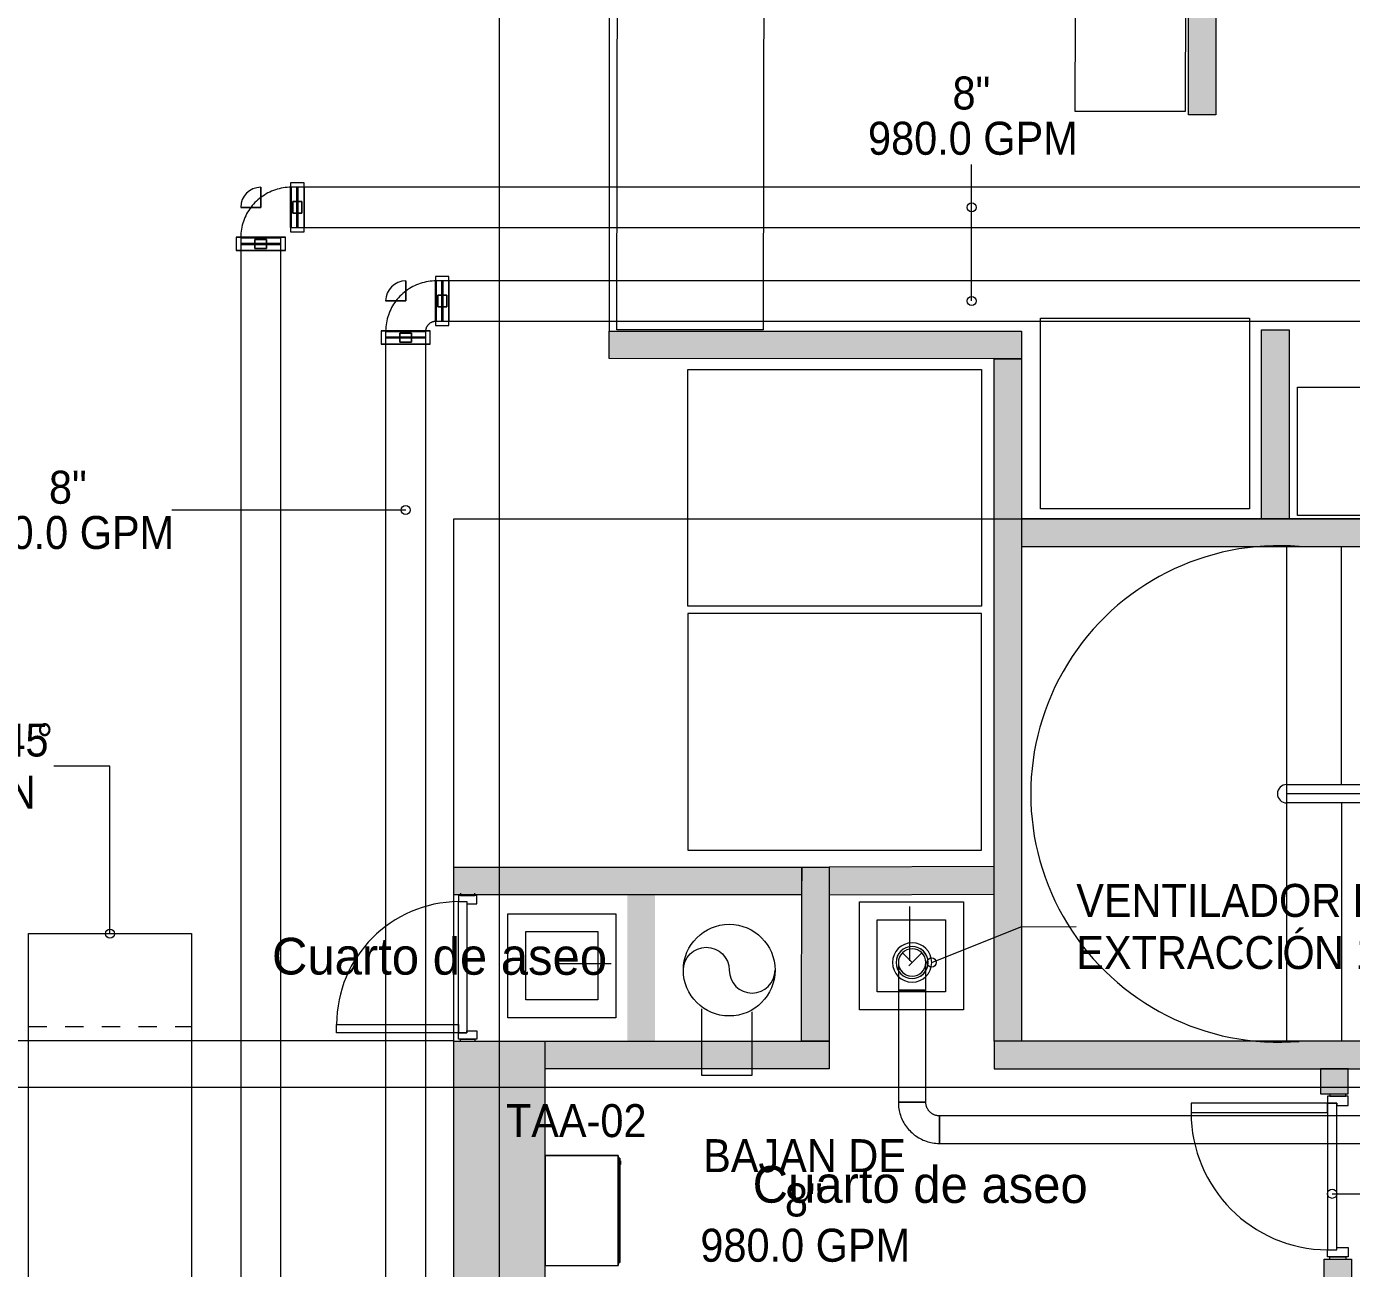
# Model space of a CAD drawing. Header units: metres. Extents: x 31.9 to 125.9, y -29 to 44.
# Drawn here: x 61.42 to 68.65, y -12.91 to -6.14 of the extents above; entities that cross this region are included whole.
import ezdxf

# ---------------------------------------------------------------- set-up
doc = ezdxf.new("R2010")
doc.units = ezdxf.units.M
doc.linetypes.add('Aligning Line 1_8_', pattern=[0.00635, 0.003175, -0.003175])
doc.linetypes.add('Hidden 1_5', pattern=[0.0022, 0.0015, -0.0007])
doc.layers.add('A-DETL', color=7, linetype='Continuous', lineweight=9, true_color=0x00a600)
for name, color, linetype, lineweight in [('ARQ', 8, 'Continuous', 0), ('G-ANNO-TEXT', 7, 'Continuous', 9), ('M-EQPM', 7, 'Continuous', 18), ('M-EQPM-IDEN', 7, 'Continuous', 9), ('M-HVAC-DUCT', 7, 'Continuous', 18), ('M-HVAC-DUCT-ANNO', 7, 'Hidden 1_5', 18), ('P-PIPE', 7, 'Continuous', 18), ('P-PIPE-IDEN', 7, 'Continuous', 9)]:
    doc.layers.add(name, color=color, linetype=linetype, lineweight=lineweight)
doc.styles.add('SansSerif', font='SANSS__.TTF', dxfattribs={"width": 0.9, "height": 0.18})

# ---------------------------------------------------------------- blocks, each defined once
blk = doc.blocks.new('Estructura cubierta')
at = {"layer": 'ARQ'}
h = blk.add_hatch(color=256, dxfattribs=at)
h.paths.add_polyline_path([(1971.2504, -5904.9241), (1971.2504, -5903.4241), (1970.7504, -5903.4241), (1970.7504, -5904.9241)])
h.paths.add_polyline_path([(1977.3528, -5903.4238), (1978.8528, -5903.4238), (1978.8528, -5903.9238), (1977.3528, -5903.9238)])
h.paths.add_polyline_path([(1962.7504, -5904.9241), (1962.7504, -5903.4241), (1962.2504, -5903.4241), (1962.2504, -5904.9241)])
h.paths.add_polyline_path([(1978.248, -5911.9488), (1978.248, -5909.5488), (1978.748, -5909.5488), (1978.748, -5911.9488)])
h.paths.add_polyline_path([(1970.7504, -5909.5488), (1970.7504, -5911.9488), (1971.2504, -5911.9488), (1971.2504, -5909.5488)])
h.paths.add_polyline_path([(1962.2504, -5909.5488), (1962.2504, -5911.9488), (1962.7504, -5911.9488), (1962.7504, -5909.5488)])
h.paths.add_polyline_path([(1978.748, -5859.124), (1978.248, -5859.124), (1978.248, -5857.624), (1978.748, -5857.624)])
h.paths.add_polyline_path([(1971.2504, -5859.124), (1970.7504, -5859.124), (1970.7504, -5857.624), (1971.2504, -5857.624)])
for p, q in [((1971.0004, -5855.3542), (1971.0004, -5914.9141)), ((1952.8705, -5903.6738), (1984.5332, -5903.6738))]:
    blk.add_line(p, q, dxfattribs=at)
blk.add_lwpolyline([(1971.2504, -5904.9241), (1971.2504, -5903.4241), (1970.7504, -5903.4241), (1970.7504, -5904.9241)], close=True, dxfattribs=at)
blk = doc.blocks.new('PISO 9')
at = {"layer": 'ARQ', "ltscale": 0.01}
h = blk.add_hatch(color=256, dxfattribs=at)
h.dxf.hatch_style = 1
h.paths.add_polyline_path([(347.2882, -2856.369), (347.1381, -2856.369), (347.1381, -2855.044), (347.2881, -2855.044)])
h.paths.add_polyline_path([(347.1381, -2855.3561), (347.1381, -2855.206), (346.5044, -2855.206), (346.5044, -2855.3561)])
h.paths.add_polyline_path([(345.0504, -2855.3564), (345.0504, -2855.2064), (345.7044, -2855.206), (345.7044, -2855.3561)])
h.paths.add_polyline_path([(343.6866, -2855.3561), (343.6866, -2855.2061), (344.2504, -2855.2058), (344.2504, -2855.3558)])
h.paths.add_polyline_path([(342.5366, -2856.3689), (342.3866, -2856.3689), (342.3866, -2855.3561), (342.5366, -2855.3561)])
h.paths.add_polyline_path([(342.3866, -2856.3689), (347.2882, -2856.369), (347.2882, -2856.519), (342.3866, -2856.5189)])
h.paths.add_polyline_path([(343.9898, -2856.3688), (343.8398, -2856.3688), (343.8397, -2855.356), (343.9897, -2855.356)])
h.paths.add_polyline_path([(345.639, -2856.3689), (345.4889, -2856.3689), (345.4889, -2855.3561), (345.6389, -2855.3561)])
h.paths.add_polyline_path([(347.2694, -2854.1416), (347.2694, -2854.0049), (347.1194, -2854.0049), (347.1194, -2854.1416)])
h.paths.add_polyline_path([(348.989, -2853.8549), (345.3375, -2853.855), (345.3375, -2854.005), (348.989, -2854.0049)])
h.paths.add_polyline_path([(345.3375, -2853.855), (345.3377, -2850.1312), (345.4877, -2850.1312), (345.4875, -2853.855)])
h.paths.add_polyline_path([(342.3887, -2852.9059), (344.4366, -2852.9059), (344.4366, -2853.0559), (343.4866, -2853.0559), (343.4866, -2853.8559), (343.3366, -2853.855), (343.3366, -2853.0559), (342.3887, -2853.0559)])
h.paths.add_polyline_path([(350.2092, -2851.0051), (345.4877, -2851.005), (345.4877, -2851.155), (350.2092, -2851.1551)])
h.paths.add_polyline_path([(346.7973, -2851.005), (346.7976, -2849.9739), (346.9477, -2849.9739), (346.9473, -2851.005)])
h.paths.add_polyline_path([(343.2361, -2850.131), (343.2361, -2849.981), (345.4878, -2849.9812), (345.4878, -2850.1312)])
h.paths.add_polyline_path([(350.0592, -2851.005), (350.0596, -2844.4808), (350.2096, -2844.4808), (350.2092, -2851.005)])
h.paths.add_polyline_path([(351.4126, -2851.0051), (353.9873, -2851.005), (353.9873, -2851.155), (351.4126, -2851.1551)])
h.paths.add_polyline_path([(351.4926, -2851.1551), (351.4927, -2853.9549), (351.6428, -2853.9549), (351.6426, -2851.1551)])
h.paths.add_polyline_path([(352.5451, -2853.8048), (353.5883, -2853.8048), (353.5883, -2853.9549), (352.5451, -2853.9549)])
h.paths.add_polyline_path([(351.6427, -2855.1139), (353.5883, -2855.1139), (353.5883, -2855.2639), (351.6427, -2855.264)])
h.paths.add_polyline_path([(351.4926, -2856.3623), (351.4929, -2855.1139), (351.643, -2855.1139), (351.6427, -2856.3623)])
h.paths.add_polyline_path([(353.5883, -2856.369), (353.5884, -2857.2647), (353.4383, -2857.2647), (353.4383, -2856.369)])
h.paths.add_polyline_path([(353.5883, -2856.369), (354.0353, -2856.369), (354.0353, -2856.519), (353.5883, -2856.519)])
h.paths.add_polyline_path([(354.1854, -2856.369), (354.1854, -2857.569), (354.0354, -2857.569), (354.0353, -2856.369)])
h.paths.add_polyline_path([(351.6428, -2857.2647), (354.0353, -2857.2647), (354.0353, -2857.4147), (351.6428, -2857.4147)])
h.paths.add_polyline_path([(351.4926, -2857.2647), (351.4929, -2858.461), (351.643, -2858.461), (351.6427, -2857.2647)])
h.paths.add_polyline_path([(351.0294, -2858.4611), (351.6427, -2858.461), (351.6427, -2858.6111), (351.0294, -2858.6112)])
h.paths.add_polyline_path([(349.8328, -2856.369), (349.8342, -2859.9806), (349.9843, -2859.9806), (349.9828, -2856.369)])
h.paths.add_polyline_path([(350.127, -2858.4611), (349.9837, -2858.4611), (349.9837, -2858.6112), (350.127, -2858.6112)])
h.paths.add_polyline_path([(352.2337, -2858.4611), (354.0353, -2858.461), (354.0353, -2858.6111), (352.2337, -2858.6112)])
h.paths.add_polyline_path([(353.6195, -2860.7769), (353.6195, -2862.2806), (353.4694, -2862.2806), (353.4694, -2860.7769)])
h.paths.add_polyline_path([(353.6195, -2860.7769), (354.0353, -2860.7769), (354.0353, -2860.9269), (353.6195, -2860.927)])
h.paths.add_polyline_path([(354.1854, -2860.7769), (354.1854, -2862.2806), (354.0354, -2862.2806), (354.0353, -2860.7769)])
h.paths.add_polyline_path([(350.3842, -2862.2806), (354.1854, -2862.2806), (354.1854, -2862.4306), (350.3842, -2862.4306)])
h.paths.add_polyline_path([(349.8843, -2862.4306), (349.8842, -2862.3806), (350.3842, -2862.3806), (350.3842, -2862.4306)])
h.paths.add_polyline_path([(349.8843, -2862.4306), (349.8342, -2862.4307), (349.8342, -2859.9806), (349.8843, -2859.9805)])
at = {"layer": 'ARQ', "ltscale": 0.3}
blk.add_hatch(color=256, dxfattribs=at).paths.add_polyline_path([(346.3981, -2848.7999), (346.3984, -2845.5192), (346.5484, -2845.5192), (346.5481, -2848.7999)])
at = {"layer": 'ARQ', "ltscale": 0.03}
h = blk.add_hatch(color=256, dxfattribs=at)
h.dxf.hatch_style = 1
h.paths.add_polyline_path([(345.3375, -2852.9021), (344.4376, -2852.9059), (344.4376, -2853.0559), (345.3375, -2853.0521)])
h.paths.add_polyline_path([(344.4376, -2852.9054), (344.4366, -2854.005), (342.8866, -2854.0049), (342.8866, -2853.8549), (344.2861, -2853.856), (344.2871, -2852.9064)])
at = {"layer": 'ARQ'}
for p, q in [((346.9339, -2851.1548), (346.9339, -2853.8546)), ((347.2339, -2852.4548), (347.2339, -2851.155)), ((346.9339, -2852.4548), (349.9339, -2852.4548)), ((349.9339, -2852.5048), (346.9339, -2852.5048)), ((349.9339, -2852.5548), (346.9339, -2852.5548)), ((347.2339, -2852.5548), (347.2339, -2853.8546)), ((344.8755, -2853.1203), (344.8755, -2853.4167)), ((343.247, -2853.433), (342.9505, -2853.433))]:
    blk.add_line(p, q, dxfattribs=at)
at = {"layer": 'ARQ', "ltscale": 0.1}
blk.add_lwpolyline([(342.3888, -2851.0049), (345.3874, -2851.005), (350.0592, -2851.005), (350.0596, -2844.4808), (345.3877, -2844.4806), (345.3874, -2835.1461), (345.3874, -2835.1461), (345.3874, -2823.9797), (330.7643, -2823.9797), (330.7643, -2849.791), (334.1366, -2849.791), (334.1366, -2853.8514), (342.3887, -2853.8514)], close=True, dxfattribs=at)
at = {"layer": 'ARQ', "ltscale": 0.3}
blk.add_lwpolyline([(343.2361, -2849.981), (345.4878, -2849.981), (345.4878, -2851.005), (346.7973, -2851.0054), (350.0592, -2851.0056), (350.0592, -2844.4808), (344.0861, -2844.4807), (344.0861, -2844.6284), (343.2361, -2844.6284), (343.2361, -2849.981)], dxfattribs=at)
at = {"layer": 'ARQ'}
for points in [[(344.0769, -2849.9736), (343.2778, -2849.9736), (343.287, -2844.6833), (344.086, -2844.6833)], [(346.3981, -2848.7999), (346.3984, -2845.5192), (346.5484, -2845.5192), (346.5481, -2848.7999)], [(346.3798, -2848.7834), (345.7808, -2848.7834), (345.79, -2845.5347), (346.389, -2845.5347)], [(345.5913, -2850.9505), (345.5913, -2849.9092), (346.7323, -2849.9092), (346.7323, -2850.9505)], [(343.2361, -2850.131), (343.2361, -2849.981), (345.4878, -2849.9812), (345.4878, -2850.1312)], [(346.7973, -2851.005), (346.7976, -2849.9739), (346.9477, -2849.9739), (346.9473, -2851.005)], [(345.3375, -2853.855), (345.3375, -2850.1312), (345.4878, -2850.1312), (345.4875, -2853.855)], [(345.2695, -2851.4814), (343.6669, -2851.4814), (343.6669, -2850.191), (345.2695, -2850.191)], [(346.9939, -2850.9869), (346.9939, -2850.2869), (350.0216, -2850.2869), (350.0216, -2850.9869)], [(350.2092, -2851.0051), (345.4877, -2851.005), (345.4877, -2851.155), (350.2092, -2851.1551)], [(345.2695, -2851.5219), (343.6669, -2851.5219), (343.6669, -2852.8123), (345.2695, -2852.8123)], [(342.3887, -2852.9059), (344.2876, -2852.9059), (344.2866, -2853.0559), (342.3887, -2853.0559)], [(344.4376, -2852.9059), (344.4366, -2853.855), (344.2866, -2853.855), (344.2876, -2852.9059)], [(345.3375, -2852.9021), (344.4366, -2852.9059), (344.4366, -2853.0559), (345.3375, -2853.0521)], [(342.4599, -2853.8096), (342.4146, -2853.8096), (342.4146, -2853.0932), (342.4599, -2853.0932)], [(345.1698, -2853.0947), (345.1698, -2853.6837), (344.6021, -2853.6837), (344.6021, -2853.0947)], [(343.2726, -2853.7272), (342.6835, -2853.7272), (342.6835, -2853.1596), (343.2726, -2853.1596)], [(343.175, -2853.6297), (342.781, -2853.6297), (342.781, -2853.2571), (343.175, -2853.2571)], [(345.0722, -2853.1922), (345.0722, -2853.5862), (344.6997, -2853.5862), (344.6997, -2853.1922)], [(342.4146, -2853.7643), (342.4146, -2853.8096), (341.749, -2853.8096), (341.749, -2853.7643)], [(342.8866, -2853.8549), (344.4366, -2853.855), (344.4366, -2854.005), (342.8866, -2854.0049)], [(348.989, -2853.8549), (345.3375, -2853.855), (345.3375, -2854.005), (348.989, -2854.0049)], [(347.2694, -2854.1416), (347.2694, -2854.0049), (347.1194, -2854.0049), (347.1194, -2854.1416)], [(347.1567, -2854.243), (347.1567, -2854.1923), (346.4126, -2854.1923), (346.4126, -2854.243)], [(347.2074, -2854.1923), (347.1567, -2854.1923), (347.1567, -2854.9933), (347.2074, -2854.9933)], [(347.2882, -2856.369), (347.1381, -2856.369), (347.1381, -2855.044), (347.2881, -2855.044)]]:
    blk.add_lwpolyline(points, close=True, dxfattribs=at)
for points in [[(342.4599, -2853.1046), (342.5152, -2853.1046), (342.5152, -2853.0592), (342.4146, -2853.0592), (342.4146, -2853.0932), (342.4599, -2853.0932), (342.4599, -2853.1046)], [(342.4259, -2853.0479), (342.4259, -2853.0592), (342.5038, -2853.0592), (342.5038, -2853.0479)], [(344.0162, -2853.694), (344.0162, -2854.041), (343.742, -2854.041), (343.742, -2853.6773)], [(342.4599, -2853.7983), (342.5152, -2853.7983), (342.5152, -2853.8436), (342.4146, -2853.8436), (342.4146, -2853.8096), (342.4599, -2853.8096), (342.4599, -2853.7983)], [(342.4259, -2853.855), (342.4259, -2853.8436), (342.5038, -2853.8436), (342.5038, -2853.855)], [(347.2074, -2854.205), (347.2692, -2854.205), (347.2692, -2854.1543), (347.1567, -2854.1543), (347.1567, -2854.1923), (347.2074, -2854.1923), (347.2074, -2854.205)], [(347.1694, -2854.1416), (347.1694, -2854.1543), (347.2565, -2854.1543), (347.2565, -2854.1416)], [(347.2074, -2854.9806), (347.2692, -2854.9806), (347.2692, -2855.0313), (347.1567, -2855.0313), (347.1567, -2854.9933), (347.2074, -2854.9933), (347.2074, -2854.9806)], [(347.1694, -2855.044), (347.1694, -2855.0313), (347.2565, -2855.0313), (347.2565, -2855.044)]]:
    blk.add_lwpolyline(points, dxfattribs=at)
at = {"layer": 'ARQ', "ltscale": 0.1}
blk.add_lwpolyline([(343.6418, -2853.4671, -1), (343.8918, -2853.4671, 1), (344.1418, -2853.4671)], format="xyb", dxfattribs=at)
blk.add_circle((343.8918, -2853.4671), 0.25, dxfattribs=at)
at = {"layer": 'ARQ'}
for centre, radius, start, end in [((346.8919, -2852.5059), 1.3544, 85.30866, 274.69131), ((346.9339, -2852.5048), 0.05, 90, 270), ((342.4206, -2853.7648), 0.6716, 90.51328, 179.956), ((347.1634, -2854.2424), 0.7509, 180.044, 269.48672)]:
    blk.add_arc(centre, radius, start, end, dxfattribs=at)
blk.add_blockref('Estructura cubierta', (-1628.3638, 3049.5683), dxfattribs=at)
for p in [(341.3963, -2853.4906), (344.0196, -2854.7356)]:
    blk.add_text('Cuarto de aseo', height=0.2, rotation=359.93314, dxfattribs=at).set_placement(p)
blk = doc.blocks.new('VENT_ EXT_ 100 CFM - HCM-150-1977703-NIVEL 09')
at = {"layer": 'M-EQPM', "color": 3, "true_color": 0x00ff00}
for radius, start, end in [(0.107, 0, 180), (0.087, 0, 180), (0.087, 0, 180), (0.087, 0, 180), (0.107, 180, 0), (0.087, 180, 0), (0.087, 180, 0), (0.087, 180, 0)]:
    blk.add_arc((66.2551, -11.2436), radius, start, end, dxfattribs=at)
blk = doc.blocks.new('M_Round Elbow - 1 D PVC-1977997-NIVEL 09')
at = {"layer": 'M-HVAC-DUCT', "color": 3, "true_color": 0x00ff00}
for p, q in [((66.1801, -11.3936), (66.2551, -11.3936)), ((66.1801, -11.3936), (66.2551, -11.3936)), ((66.2551, -11.3936), (66.3301, -11.3936)), ((66.2551, -11.3936), (66.3301, -11.3936))]:
    blk.add_line(p, q, dxfattribs=at)
at = {"layer": 'M-HVAC-DUCT', "color": 3, "true_color": 0x00ff00, "flags": 128}
for points in [[(66.1801, -11.2436), (66.1801, -11.2437), (66.1801, -11.2441), (66.1801, -11.2447), (66.1801, -11.2455), (66.1801, -11.2466), (66.1801, -11.2479), (66.1801, -11.2494), (66.1801, -11.2512), (66.1801, -11.2532), (66.1801, -11.2554), (66.1801, -11.2579), (66.1801, -11.2605), (66.1801, -11.2634), (66.1801, -11.2665), (66.1801, -11.2698), (66.1801, -11.2733), (66.1801, -11.277), (66.1801, -11.2808), (66.1801, -11.2849), (66.1801, -11.2891), (66.1801, -11.2935), (66.1801, -11.298), (66.1801, -11.3027), (66.1801, -11.3076), (66.1801, -11.3125), (66.1801, -11.3177), (66.1801, -11.3229), (66.1801, -11.3282), (66.1801, -11.3337), (66.1801, -11.3392), (66.1801, -11.3449), (66.1801, -11.3506), (66.1801, -11.3564), (66.1801, -11.3622), (66.1801, -11.3681), (66.1801, -11.374), (66.1801, -11.38), (66.1801, -11.386), (66.1801, -11.392), (66.1801, -11.3936)], [(66.3301, -11.3936), (66.3301, -11.3876), (66.3301, -11.3816), (66.3301, -11.3756), (66.3301, -11.3697), (66.3301, -11.3638), (66.3301, -11.3579), (66.3301, -11.3521), (66.3301, -11.3464), (66.3301, -11.3408), (66.3301, -11.3352), (66.3301, -11.3297), (66.3301, -11.3243), (66.3301, -11.3191), (66.3301, -11.3139), (66.3301, -11.3089), (66.3301, -11.304), (66.3301, -11.2993), (66.3301, -11.2947), (66.3301, -11.2903), (66.3301, -11.286), (66.3301, -11.2819), (66.3301, -11.278), (66.3301, -11.2743), (66.3301, -11.2707), (66.3301, -11.2674), (66.3301, -11.2642), (66.3301, -11.2613), (66.3301, -11.2586), (66.3301, -11.2561), (66.3301, -11.2538), (66.3301, -11.2517), (66.3301, -11.2499), (66.3301, -11.2483), (66.3301, -11.2469), (66.3301, -11.2458), (66.3301, -11.2449), (66.3301, -11.2442), (66.3301, -11.2438), (66.3301, -11.2436), (66.3301, -11.2436)]]:
    blk.add_lwpolyline(points, dxfattribs=at)
at = {"layer": 'M-HVAC-DUCT', "color": 3, "true_color": 0x00ff00}
for start, end in [(90, 180), (0, 90), (180, 270), (270, 0)]:
    blk.add_arc((66.2551, -11.2436), 0.075, start, end, dxfattribs=at)
blk = doc.blocks.new('M_Round Transition - Angle - 30 PVC-2038070-NIVEL 09')
at = {"layer": 'M-HVAC-DUCT', "color": 3, "true_color": 0x00ff00}
for radius, start, end in [(0.0876, 90, 270), (0.075, 90, 270), (0.0876, 270, 90), (0.075, 270, 90)]:
    blk.add_arc((66.2551, -11.2436), radius, start, end, dxfattribs=at)
blk = doc.blocks.new('TAA - Ayura Etapa 3 - TAA - Ayura Etapa 3-2429334-NIVEL 09')
at = {"layer": 'M-EQPM', "color": 1, "true_color": 0xff0000}
for p, q in [((-1, 0), (-1.6, 0)), ((-1.6, 0), (-1, 0)), ((-1.6, 0), (-1.6, -0.4)), ((-1.6, 0), (-1.6, -0.4)), ((-1, -0.4), (-1, 0)), ((-1, 0), (-1, -0.4)), ((-1, -0.4), (-1.6, -0.4)), ((-1.6, -0.4), (-1, -0.4)), ((-1.015, -0.4), (-1.5838, -0.4)), ((-1.5838, -0.4), (-1.015, -0.4)), ((-1.5838, -0.4), (-1.5838, -0.4079)), ((-1.5838, -0.4), (-1.5838, -0.4079)), ((-1.015, -0.4079), (-1.5838, -0.4079)), ((-1.5838, -0.4079), (-1.015, -0.4079)), ((-1.0416, -0.4079), (-1.0487, -0.4079)), ((-1.0487, -0.4079), (-1.0461, -0.4079)), ((-1.0487, -0.4079), (-1.0487, -0.4121)), ((-1.0461, -0.4121), (-1.0487, -0.4121)), ((-1.0487, -0.4121), (-1.0416, -0.4121)), ((-1.0461, -0.4079), (-1.0364, -0.4079)), ((-1.0461, -0.4079), (-1.0461, -0.4121)), ((-1.0364, -0.4121), (-1.0461, -0.4121)), ((-1.0319, -0.4079), (-1.0416, -0.4079)), ((-1.0416, -0.4079), (-1.0416, -0.4121)), ((-1.0416, -0.4121), (-1.0319, -0.4121)), ((-1.0364, -0.4079), (-1.0293, -0.4079)), ((-1.0364, -0.4079), (-1.0364, -0.4121)), ((-1.0293, -0.4121), (-1.0364, -0.4121)), ((-1.0293, -0.4079), (-1.0319, -0.4079)), ((-1.0319, -0.4079), (-1.0319, -0.4121)), ((-1.0319, -0.4121), (-1.0293, -0.4121)), ((-1.0293, -0.4121), (-1.0293, -0.4079)), ((-1.015, -0.4079), (-1.015, -0.4)), ((-1.015, -0.4), (-1.015, -0.4079))]:
    blk.add_line(p, q, dxfattribs=at)
blk = doc.blocks.new('Victaulic-IPS-Elbow No 10-13 - AC-2767066-NIVEL 09')
at = {"layer": 'P-PIPE', "color": 11, "lineweight": 9, "true_color": 0xff8080}
for p, q in [((62.7004, -7.014), (62.7004, -7.1236)), ((62.7004, -7.1236), (62.7004, -7.014)), ((62.7004, -7.1236), (62.7004, -7.014)), ((62.7004, -7.014), (62.7004, -7.1236)), ((62.7004, -7.1236), (62.5909, -7.1236)), ((62.5909, -7.1236), (62.7004, -7.1236)), ((62.5909, -7.1236), (62.7004, -7.1236)), ((62.7004, -7.1236), (62.5909, -7.1236))]:
    blk.add_line(p, q, dxfattribs=at)
at = {"layer": 'P-PIPE', "color": 11, "true_color": 0xff8080}
for p, q in [((62.8973, -7.014), (62.8666, -7.014)), ((62.8666, -7.014), (62.8667, -7.1236)), ((62.8666, -7.014), (62.8667, -7.1236)), ((62.8667, -7.1236), (62.8666, -7.014)), ((62.8667, -7.1236), (62.8666, -7.014)), ((62.8973, -7.1236), (62.8973, -7.014)), ((62.8973, -7.1236), (62.8973, -7.014)), ((62.8667, -7.1236), (62.8667, -7.2331)), ((62.8667, -7.1236), (62.8667, -7.2331)), ((62.8667, -7.2331), (62.8667, -7.1236)), ((62.8667, -7.2331), (62.8667, -7.1236)), ((62.8973, -7.2331), (62.8973, -7.1236)), ((62.8973, -7.2331), (62.8973, -7.1236)), ((62.5909, -7.2898), (62.5909, -7.3204)), ((62.8099, -7.3204), (62.8099, -7.2898)), ((62.8667, -7.2331), (62.8973, -7.2331))]:
    blk.add_line(p, q, dxfattribs=at)
at = {"layer": 'P-PIPE', "color": 11, "true_color": 0xff8080, "flags": 128}
blk.add_lwpolyline([(62.8666, -7.014), (62.8556, -7.0142), (62.8446, -7.0149), (62.8336, -7.016), (62.8227, -7.0175), (62.8119, -7.0195), (62.8011, -7.0219), (62.7904, -7.0248), (62.7799, -7.028), (62.7695, -7.0317), (62.7593, -7.0358), (62.7492, -7.0403), (62.7393, -7.0452), (62.7296, -7.0505), (62.7202, -7.0562), (62.7109, -7.0622), (62.702, -7.0686), (62.6932, -7.0754), (62.6848, -7.0825), (62.6767, -7.0899), (62.6688, -7.0977), (62.6613, -7.1057), (62.6541, -7.1141), (62.6472, -7.1227), (62.6407, -7.1316), (62.6346, -7.1408), (62.6288, -7.1502), (62.6234, -7.1598), (62.6184, -7.1697), (62.6138, -7.1797), (62.6096, -7.1899), (62.6058, -7.2002), (62.6024, -7.2107), (62.5995, -7.2214), (62.597, -7.2321), (62.5949, -7.2429), (62.5932, -7.2538), (62.592, -7.2648), (62.5912, -7.2758), (62.5909, -7.2868), (62.5909, -7.2898)], dxfattribs=at)
at = {"layer": 'P-PIPE', "color": 11, "lineweight": 9, "true_color": 0xff8080}
blk.add_arc((62.7004, -7.1236), 0.1095, 90.00131, 180, dxfattribs=at)
blk.add_arc((62.7004, -7.1236), 0.1095, 90.00131, 180, dxfattribs=at)
blk.add_arc((62.7004, -7.1236), 0.1095, 90.00131, 180, dxfattribs=at)
blk.add_arc((62.7004, -7.1236), 0.1095, 90.00131, 180, dxfattribs=at)
at = {"layer": 'P-PIPE', "color": 11, "true_color": 0xff8080}
for centre, major_axis, start_param, end_param in [((62.7004, -7.2898), (-0.1095, 0), 0, 1.570796), ((62.7004, -7.2898), (-0.1095, 0), 4.712389, 6.283185), ((62.7004, -7.2898), (0.1095, 0), 1.570796, 3.141593), ((62.7004, -7.2898), (0.1095, 0), 3.141593, 4.712389), ((62.7004, -7.2898), (-0.1095, 0), 3.141593, 4.712389), ((62.7004, -7.2898), (-0.1095, 0), 1.570796, 3.141593), ((62.7004, -7.2898), (0.1095, 0), 4.712389, 6.283185), ((62.7004, -7.2898), (0.1095, 0), 0, 1.570796), ((62.7004, -7.3204), (-0.1095, 0), 4.712389, 6.283185), ((62.7004, -7.3204), (-0.1095, 0), 0, 1.570796), ((62.7004, -7.3204), (-0.1095, 0), 1.570796, 3.141593), ((62.7004, -7.3204), (-0.1095, 0), 3.141593, 4.712389)]:
    blk.add_ellipse(centre, major_axis=major_axis, ratio=0.000005, start_param=start_param, end_param=end_param, dxfattribs=at)
blk = doc.blocks.new('Victaulic-IPS-Rigid Coupling Style 07-W07-107 - Standard-V123-NIVEL 09')
at = {"layer": 'P-PIPE', "color": 11, "true_color": 0xff8080}
for p, q in [((62.5663, -7.2864), (62.5663, -7.3595)), ((62.5909, -7.2864), (62.5909, -7.3595)), ((62.7322, -7.2986), (62.6687, -7.2986)), ((62.6687, -7.2986), (62.6687, -7.3473)), ((62.6687, -7.3473), (62.6687, -7.2986)), ((62.6687, -7.2986), (62.6687, -7.3473)), ((62.6687, -7.2986), (62.6687, -7.3473)), ((62.7322, -7.3473), (62.7322, -7.2986)), ((62.7322, -7.3473), (62.7322, -7.2986)), ((62.7322, -7.3473), (62.7322, -7.2986)), ((62.7322, -7.2986), (62.7322, -7.3473)), ((62.8099, -7.3595), (62.8099, -7.2864)), ((62.8345, -7.3595), (62.8345, -7.2864)), ((62.6687, -7.3473), (62.7322, -7.3473))]:
    blk.add_line(p, q, dxfattribs=at)
for centre, major_axis, start_param, end_param in [((62.7004, -7.2864), (0.1341, 0), 0, 3.141533), ((62.7004, -7.2864), (0.1341, 0), 3.141593, 6.283125), ((62.7004, -7.2864), (0.1095, 0), 0, 3.141533), ((62.7004, -7.2864), (0.1095, 0), 3.141593, 6.283125), ((62.7004, -7.2986), (0.1341, 0), 4.473377, 4.951401), ((62.7004, -7.2986), (0.1341, 0), 1.331785, 1.809808), ((62.7004, -7.3595), (0.1341, 0), 3.141593, 6.283125), ((62.7004, -7.3595), (0.1341, 0), 0, 3.141533), ((62.7004, -7.3595), (0.1095, 0), 0, 3.141533), ((62.7004, -7.3595), (0.1095, 0), 3.141593, 6.283125), ((62.7004, -7.3473), (0.1341, 0), 1.331785, 1.809808), ((62.7004, -7.3473), (-0.1341, 0), 1.331785, 1.809808)]:
    blk.add_ellipse(centre, major_axis=major_axis, ratio=0.000005, start_param=start_param, end_param=end_param, dxfattribs=at)
blk = doc.blocks.new('Victaulic-IPS-Rigid Coupling Style 07-W07-107 - Standard-V124-NIVEL 09')
at = {"layer": 'P-PIPE', "color": 11, "true_color": 0xff8080}
for p, q in [((62.9364, -6.9894), (62.8632, -6.9895)), ((62.8632, -6.9895), (62.8632, -7.2577)), ((62.8632, -6.9895), (62.8632, -7.2577)), ((62.9364, -7.014), (62.8632, -7.014)), ((62.8632, -7.2331), (62.8632, -7.014)), ((62.8632, -7.2331), (62.8632, -7.014)), ((62.9364, -7.2577), (62.9364, -6.9894)), ((62.9364, -7.2577), (62.9364, -6.9894)), ((62.9364, -7.014), (62.9364, -7.2331)), ((62.9364, -7.014), (62.9364, -7.2331)), ((62.8754, -7.0918), (62.8754, -7.1553)), ((62.9242, -7.0918), (62.8754, -7.0918)), ((62.8754, -7.0918), (62.9242, -7.0918)), ((62.8754, -7.1553), (62.8754, -7.0918)), ((62.8754, -7.1553), (62.8754, -7.0918)), ((62.9242, -7.1553), (62.8754, -7.1553)), ((62.8754, -7.1553), (62.9242, -7.1553)), ((62.9242, -7.1553), (62.9242, -7.0918)), ((62.9242, -7.0918), (62.9242, -7.1553)), ((62.9242, -7.0918), (62.9242, -7.1553)), ((62.8632, -7.2331), (62.9364, -7.2331)), ((62.8632, -7.2577), (62.9364, -7.2577))]:
    blk.add_line(p, q, dxfattribs=at)
for centre, start_param, end_param in [((62.8998, -7.0918), 0, 3.141593), ((62.8998, -7.0918), 3.141593, 6.283186), ((62.8998, -7.1553), 3.141593, 6.283185), ((62.8998, -7.1553), 0, 3.141593)]:
    blk.add_ellipse(centre, major_axis=(0.0244, 0), ratio=0.000005, start_param=start_param, end_param=end_param, dxfattribs=at)
blk = doc.blocks.new('Victaulic-IPS-Elbow No 10-13 - AC-V125-NIVEL 09')
at = {"layer": 'P-PIPE', "color": 1, "lineweight": 9, "true_color": 0xff0000}
for p, q in [((63.4915, -7.5249), (63.4915, -7.6344)), ((63.4915, -7.6344), (63.4915, -7.5249)), ((63.4915, -7.6344), (63.4915, -7.5249)), ((63.4915, -7.5249), (63.4915, -7.6344)), ((63.4915, -7.6344), (63.382, -7.6344)), ((63.382, -7.6344), (63.4915, -7.6344)), ((63.382, -7.6344), (63.4915, -7.6344)), ((63.4915, -7.6344), (63.382, -7.6344))]:
    blk.add_line(p, q, dxfattribs=at)
at = {"layer": 'P-PIPE', "color": 1, "true_color": 0xff0000}
for p, q in [((63.6884, -7.5249), (63.6578, -7.5249)), ((63.6578, -7.5249), (63.6578, -7.6344)), ((63.6578, -7.5249), (63.6578, -7.6344)), ((63.6578, -7.6344), (63.6578, -7.5249)), ((63.6578, -7.6344), (63.6578, -7.5249)), ((63.6884, -7.6344), (63.6884, -7.5249)), ((63.6884, -7.6344), (63.6884, -7.5249)), ((63.6578, -7.6344), (63.6578, -7.7439)), ((63.6578, -7.6344), (63.6578, -7.7439)), ((63.6578, -7.7439), (63.6578, -7.6344)), ((63.6578, -7.7439), (63.6578, -7.6344)), ((63.6884, -7.7439), (63.6884, -7.6344)), ((63.6884, -7.7439), (63.6884, -7.6344)), ((63.382, -7.7974), (63.382, -7.8006)), ((63.382, -7.8006), (63.382, -7.8313)), ((63.6011, -7.8006), (63.6011, -7.8)), ((63.6011, -7.8313), (63.6011, -7.8006)), ((63.6578, -7.7439), (63.6884, -7.7439))]:
    blk.add_line(p, q, dxfattribs=at)
at = {"layer": 'P-PIPE', "color": 1, "true_color": 0xff0000, "flags": 128}
for points in [[(63.6578, -7.5249), (63.6467, -7.5251), (63.6357, -7.5257), (63.6248, -7.5268), (63.6138, -7.5284), (63.603, -7.5304), (63.5922, -7.5328), (63.5816, -7.5356), (63.571, -7.5389), (63.5606, -7.5425), (63.5504, -7.5466), (63.5403, -7.5511), (63.5304, -7.556), (63.5207, -7.5613), (63.5113, -7.567), (63.5021, -7.573), (63.4931, -7.5794), (63.4844, -7.5862), (63.4759, -7.5933), (63.4678, -7.6007), (63.4599, -7.6085), (63.4524, -7.6166), (63.4452, -7.6249), (63.4384, -7.6336), (63.4319, -7.6425), (63.4257, -7.6516), (63.4199, -7.661), (63.4145, -7.6707), (63.4095, -7.6805), (63.4049, -7.6905), (63.4007, -7.7007), (63.3969, -7.7111), (63.3936, -7.7216), (63.3906, -7.7322), (63.3881, -7.7429), (63.386, -7.7538), (63.3843, -7.7647), (63.3831, -7.7756), (63.3823, -7.7866), (63.382, -7.7974)], [(63.6011, -7.8), (63.6011, -7.7977), (63.6013, -7.7954), (63.6016, -7.7932), (63.6019, -7.7909), (63.6023, -7.7887), (63.6029, -7.7865), (63.6035, -7.7843), (63.6042, -7.7822), (63.6049, -7.78), (63.6058, -7.7779), (63.6068, -7.7759), (63.6078, -7.7739), (63.6089, -7.7719), (63.6101, -7.77), (63.6114, -7.7681), (63.6127, -7.7662), (63.6141, -7.7645), (63.6156, -7.7627), (63.6171, -7.7611), (63.6188, -7.7595), (63.6204, -7.758), (63.6222, -7.7565), (63.624, -7.7551), (63.6258, -7.7538), (63.6277, -7.7526), (63.6297, -7.7514), (63.6316, -7.7503), (63.6337, -7.7493), (63.6357, -7.7484), (63.6379, -7.7476), (63.64, -7.7468), (63.6422, -7.7461), (63.6444, -7.7455), (63.6466, -7.7451), (63.6488, -7.7447), (63.651, -7.7443), (63.6533, -7.7441), (63.6556, -7.744), (63.6578, -7.7439)]]:
    blk.add_lwpolyline(points, dxfattribs=at)
at = {"layer": 'P-PIPE', "color": 1, "lineweight": 9, "true_color": 0xff0000}
blk.add_arc((63.4915, -7.6344), 0.1095, 90, 180, dxfattribs=at)
blk.add_arc((63.4915, -7.6344), 0.1095, 90, 180, dxfattribs=at)
blk.add_arc((63.4915, -7.6344), 0.1095, 90, 180, dxfattribs=at)
blk.add_arc((63.4915, -7.6344), 0.1095, 90, 180, dxfattribs=at)
at = {"layer": 'P-PIPE', "color": 1, "true_color": 0xff0000}
for centre, start_param, end_param in [((63.4915, -7.8006), 3.141593, 4.712389), ((63.4915, -7.8006), 1.570796, 3.141593), ((63.4915, -7.8006), 1.570796, 3.141593), ((63.4915, -7.8006), 3.141593, 4.712389), ((63.4915, -7.8006), 0, 1.570796), ((63.4915, -7.8006), 4.712389, 6.283185), ((63.4915, -7.8006), 4.712389, 6.283186), ((63.4915, -7.8006), 0, 1.570796), ((63.4915, -7.8313), 1.570796, 3.141593), ((63.4915, -7.8313), 3.141593, 4.712389), ((63.4915, -7.8313), 4.712389, 6.283185), ((63.4915, -7.8313), 0, 1.570796)]:
    blk.add_ellipse(centre, major_axis=(0.1095, 0), ratio=0.000005, start_param=start_param, end_param=end_param, dxfattribs=at)
blk = doc.blocks.new('Victaulic-IPS-Rigid Coupling Style 07-W07-107 - Standard-V126-NIVEL 09')
at = {"layer": 'P-PIPE', "color": 1, "true_color": 0xff0000}
for p, q in [((63.3574, -7.7972), (63.3574, -7.8704)), ((63.382, -7.7972), (63.382, -7.8704)), ((63.5233, -7.8094), (63.4598, -7.8094)), ((63.4598, -7.8094), (63.4598, -7.8582)), ((63.4598, -7.8582), (63.4598, -7.8094)), ((63.4598, -7.8094), (63.4598, -7.8582)), ((63.4598, -7.8094), (63.4598, -7.8582)), ((63.5233, -7.8582), (63.5233, -7.8094)), ((63.5233, -7.8582), (63.5233, -7.8094)), ((63.5233, -7.8582), (63.5233, -7.8094)), ((63.5233, -7.8094), (63.5233, -7.8582)), ((63.6011, -7.8704), (63.6011, -7.7972)), ((63.6256, -7.8704), (63.6256, -7.7972)), ((63.4598, -7.8582), (63.5233, -7.8582))]:
    blk.add_line(p, q, dxfattribs=at)
for centre, major_axis, start_param, end_param in [((63.4915, -7.7972), (0.1341, 0), 0.000005, 3.141593), ((63.4915, -7.7972), (0.1341, 0), 3.141597, 6.283185), ((63.4915, -7.7972), (-0.1095, 0), 3.141597, 6.283185), ((63.4915, -7.7972), (0.1095, 0), 3.141597, 6.283185), ((63.4915, -7.8094), (0.1341, 0), 4.473377, 4.951401), ((63.4915, -7.8094), (-0.1341, 0), 4.473377, 4.951401), ((63.4915, -7.8704), (0.1341, 0), 3.141597, 6.283185), ((63.4915, -7.8704), (0.1341, 0), 0.000005, 3.141593), ((63.4915, -7.8704), (0.1095, 0), 0.000005, 3.141593), ((63.4915, -7.8704), (-0.1095, 0), 0.000005, 3.141593), ((63.4915, -7.8582), (0.1341, 0), 1.331785, 1.809808), ((63.4915, -7.8582), (0.1341, 0), 4.473377, 4.951401)]:
    blk.add_ellipse(centre, major_axis=major_axis, ratio=0.000005, start_param=start_param, end_param=end_param, dxfattribs=at)
blk = doc.blocks.new('Victaulic-IPS-Rigid Coupling Style 07-W07-107 - Standard-V127-NIVEL 09')
at = {"layer": 'P-PIPE', "color": 1, "true_color": 0xff0000}
for p, q in [((63.7275, -7.5003), (63.6543, -7.5003)), ((63.6543, -7.5003), (63.6543, -7.7685)), ((63.6543, -7.5003), (63.6543, -7.7685)), ((63.7275, -7.7685), (63.7275, -7.5003)), ((63.7275, -7.7685), (63.7275, -7.5003)), ((63.7275, -7.5249), (63.6543, -7.5249)), ((63.6543, -7.7439), (63.6543, -7.5249)), ((63.6543, -7.7439), (63.6543, -7.5249)), ((63.7275, -7.5249), (63.7275, -7.7439)), ((63.7275, -7.5249), (63.7275, -7.7439)), ((63.6665, -7.6027), (63.6665, -7.6662)), ((63.7153, -7.6027), (63.6665, -7.6027)), ((63.6665, -7.6027), (63.7153, -7.6027)), ((63.6665, -7.6662), (63.6665, -7.6027)), ((63.6665, -7.6662), (63.6665, -7.6027)), ((63.7153, -7.6662), (63.7153, -7.6027)), ((63.7153, -7.6027), (63.7153, -7.6662)), ((63.7153, -7.6027), (63.7153, -7.6662)), ((63.7153, -7.6662), (63.6665, -7.6662)), ((63.6665, -7.6662), (63.7153, -7.6662)), ((63.6543, -7.7439), (63.7275, -7.7439)), ((63.6543, -7.7685), (63.7275, -7.7685))]:
    blk.add_line(p, q, dxfattribs=at)
for centre, start_param, end_param in [((63.6909, -7.6027), 0, 3.141593), ((63.6909, -7.6027), 3.141593, 6.283185), ((63.6909, -7.6662), 3.141593, 6.283185), ((63.6909, -7.6662), 0, 3.141593)]:
    blk.add_ellipse(centre, major_axis=(0.0244, 0), ratio=0.000005, start_param=start_param, end_param=end_param, dxfattribs=at)
blk = doc.blocks.new('M_Round Elbow - 1 D PVC-V165-NIVEL 09')
at = {"layer": 'M-HVAC-DUCT', "color": 3, "true_color": 0x00ff00}
for p, q in [((0, 0.15), (-0.075, 0.15)), ((0, 0.15), (-0.075, 0.15)), ((0.075, 0.15), (0, 0.15)), ((0.075, 0.15), (0, 0.15)), ((-0.15, 0.075), (-0.15, 0)), ((-0.15, 0.075), (-0.15, 0)), ((-0.15, 0), (-0.15, -0.075)), ((-0.15, 0), (-0.15, -0.075))]:
    blk.add_line(p, q, dxfattribs=at)
at = {"layer": 'M-HVAC-DUCT', "color": 3, "true_color": 0x00ff00, "flags": 128}
for points in [[(-0.075, 0.15), (-0.0751, 0.147), (-0.0752, 0.144), (-0.0755, 0.141), (-0.076, 0.1381), (-0.0765, 0.1351), (-0.0771, 0.1322), (-0.0779, 0.1293), (-0.0788, 0.1264), (-0.0798, 0.1236), (-0.0809, 0.1208), (-0.0821, 0.1181), (-0.0835, 0.1154), (-0.0849, 0.1127), (-0.0865, 0.1102), (-0.0881, 0.1077), (-0.0898, 0.1052), (-0.0917, 0.1028), (-0.0936, 0.1005), (-0.0956, 0.0983), (-0.0977, 0.0962), (-0.0999, 0.0942), (-0.1022, 0.0922), (-0.1046, 0.0903), (-0.107, 0.0886), (-0.1095, 0.0869), (-0.112, 0.0853), (-0.1147, 0.0839), (-0.1173, 0.0825), (-0.12, 0.0812), (-0.1228, 0.0801), (-0.1256, 0.0791), (-0.1285, 0.0781), (-0.1314, 0.0773), (-0.1343, 0.0767), (-0.1373, 0.0761), (-0.1402, 0.0756), (-0.1432, 0.0753), (-0.1462, 0.0751), (-0.1492, 0.075), (-0.15, 0.075)], [(-0.15, -0.075), (-0.141, -0.0748), (-0.132, -0.0743), (-0.1231, -0.0734), (-0.1142, -0.0721), (-0.1053, -0.0705), (-0.0965, -0.0686), (-0.0878, -0.0662), (-0.0792, -0.0636), (-0.0707, -0.0606), (-0.0624, -0.0572), (-0.0542, -0.0536), (-0.0461, -0.0496), (-0.0382, -0.0453), (-0.0305, -0.0406), (-0.023, -0.0357), (-0.0156, -0.0305), (-0.0085, -0.025), (-0.0016, -0.0192), (0.005, -0.0131), (0.0114, -0.0068), (0.0175, -0.0002), (0.0234, 0.0066), (0.029, 0.0137), (0.0343, 0.021), (0.0393, 0.0284), (0.044, 0.0361), (0.0484, 0.044), (0.0525, 0.052), (0.0563, 0.0601), (0.0597, 0.0685), (0.0628, 0.0769), (0.0656, 0.0855), (0.068, 0.0942), (0.07, 0.1029), (0.0717, 0.1118), (0.0731, 0.1207), (0.0741, 0.1296), (0.0747, 0.1386), (0.075, 0.1476), (0.075, 0.15)]]:
    blk.add_lwpolyline(points, dxfattribs=at)

msp = doc.modelspace()

# ---------------------------------------------------------------- linework, layer by layer
at = {"layer": 'A-DETL', "color": 4, "linetype": 'Aligning Line 1_8_', "true_color": 0x00ffff}
msp.add_line((61.433, -11.5933), (62.322, -11.5933), dxfattribs=at)
at = {"layer": 'G-ANNO-TEXT'}
for p, q in [((61.8772, -10.1726), (61.5714, -10.1726)), ((61.8772, -11.0864), (61.8772, -10.1726)), ((68.5476, -12.5052), (69.1691, -12.5052))]:
    msp.add_line(p, q, dxfattribs=at)
for centre in [(61.8772, -11.0864), (68.5476, -12.5052)]:
    msp.add_circle(centre, 0.025, dxfattribs=at)
at = {"layer": 'M-EQPM-IDEN'}
for p, q in [((66.3621, -11.2436), (66.8483, -11.0483)), ((66.8483, -11.0483), (67.1512, -11.0478))]:
    msp.add_line(p, q, dxfattribs=at)
msp.add_circle((66.3621, -11.2436), 0.025, dxfattribs=at)
at = {"layer": 'M-HVAC-DUCT', "color": 4, "true_color": 0x00ffff}
for p, q in [((61.433, -11.0853), (62.322, -11.0853)), ((61.433, -15.3463), (61.433, -11.0853)), ((62.322, -11.0853), (62.322, -15.3463))]:
    msp.add_line(p, q, dxfattribs=at)
at = {"layer": 'M-HVAC-DUCT', "color": 3, "true_color": 0x00ff00}
for p, q in [((66.1801, -11.3936), (66.1801, -12.0056)), ((66.3301, -11.3936), (66.1801, -11.3936)), ((66.3301, -12.0056), (66.3301, -11.3936)), ((66.1801, -12.0056), (66.3301, -12.0056)), ((73.2679, -12.0806), (66.4051, -12.0806)), ((66.4051, -12.0806), (66.4051, -12.2306)), ((66.4051, -12.2306), (73.2679, -12.2306))]:
    msp.add_line(p, q, dxfattribs=at)
at = {"layer": 'M-HVAC-DUCT-ANNO', "color": 3, "true_color": 0x00ff00}
for p, q in [((66.3081, -11.1906), (66.2021, -11.2966)), ((66.2551, -11.2436), (66.2021, -11.1906))]:
    msp.add_line(p, q, dxfattribs=at)
for start, end in [(0, 180), (180, 0)]:
    msp.add_arc((66.2551, -11.2436), 0.075, start, end, dxfattribs=at)
at = {"layer": 'P-PIPE', "color": 11, "true_color": 0xff8080}
for p, q in [((71.6096, -7.0138), (62.9023, -7.014)), ((62.9023, -7.014), (62.9023, -7.2331)), ((62.9023, -7.2331), (71.6096, -7.2329)), ((62.5909, -7.3255), (62.5909, -14.8817)), ((62.8099, -14.8817), (62.8099, -7.3255))]:
    msp.add_line(p, q, dxfattribs=at)
at = {"layer": 'P-PIPE', "color": 1, "true_color": 0xff0000}
for p, q in [((72.3175, -7.5249), (63.6935, -7.5249)), ((63.6935, -7.5249), (63.6935, -7.7439)), ((63.6935, -7.7439), (72.3175, -7.7439)), ((63.382, -7.8363), (63.382, -14.5617)), ((63.6011, -14.5617), (63.6011, -7.8363))]:
    msp.add_line(p, q, dxfattribs=at)
at = {"layer": 'P-PIPE', "color": 11, "true_color": 0xff8080}
for start_param, end_param in [(1.570796, 3.141593), (3.141593, 4.712389), (0, 1.570796), (4.712389, 6.283185)]:
    msp.add_ellipse((62.7004, -7.3255), major_axis=(0.1095, 0), ratio=0.000005, start_param=start_param, end_param=end_param, dxfattribs=at)
at = {"layer": 'P-PIPE', "color": 1, "true_color": 0xff0000}
for start_param, end_param in [(1.570796, 3.141593), (3.141593, 4.712389), (0, 1.570796), (4.712389, 6.283185)]:
    msp.add_ellipse((63.4915, -7.8363), major_axis=(0.1095, 0), ratio=0.000005, start_param=start_param, end_param=end_param, dxfattribs=at)
at = {"layer": 'P-PIPE-IDEN'}
for p, q in [((66.5802, -7.6344), (66.5802, -6.8901)), ((66.5802, -7.1235), (66.5802, -6.8901)), ((63.4915, -8.775), (62.2144, -8.775))]:
    msp.add_line(p, q, dxfattribs=at)
for centre in [(66.5802, -7.1235), (66.5802, -7.6344), (63.4915, -8.775)]:
    msp.add_circle(centre, 0.025, dxfattribs=at)

# ---------------------------------------------------------------- block references
at = {"layer": 'ARQ', "linetype": 'Continuous'}
msp.add_blockref('PISO 9', (-278.6348, 2842.1819), dxfattribs=at)
at = {"layer": 'M-EQPM', "color": 3, "true_color": 0x00ff00}
msp.add_blockref('VENT_ EXT_ 100 CFM - HCM-150-1977703-NIVEL 09', (0, 0), dxfattribs=at)
at = {"layer": 'M-EQPM', "color": 1, "true_color": 0xff0000, "rotation": 90.0000000000001}
msp.add_blockref('TAA - Ayura Etapa 3 - TAA - Ayura Etapa 3-2429334-NIVEL 09', (64.2517, -11.2962), dxfattribs=at)
at = {"layer": 'M-HVAC-DUCT', "color": 3, "true_color": 0x00ff00}
for name in ['M_Round Transition - Angle - 30 PVC-2038070-NIVEL 09', 'M_Round Elbow - 1 D PVC-1977997-NIVEL 09']:
    msp.add_blockref(name, (0, 0), dxfattribs=at)
at = {"layer": 'M-HVAC-DUCT', "color": 3, "true_color": 0x00ff00, "rotation": 270}
msp.add_blockref('M_Round Elbow - 1 D PVC-V165-NIVEL 09', (66.2551, -12.1556), dxfattribs=at)
at = {"layer": 'P-PIPE', "color": 11, "true_color": 0xff8080}
for name in ['Victaulic-IPS-Elbow No 10-13 - AC-2767066-NIVEL 09', 'Victaulic-IPS-Rigid Coupling Style 07-W07-107 - Standard-V124-NIVEL 09', 'Victaulic-IPS-Rigid Coupling Style 07-W07-107 - Standard-V123-NIVEL 09']:
    msp.add_blockref(name, (0, 0), dxfattribs=at)
at = {"layer": 'P-PIPE', "color": 1, "true_color": 0xff0000}
for name in ['Victaulic-IPS-Rigid Coupling Style 07-W07-107 - Standard-V127-NIVEL 09', 'Victaulic-IPS-Elbow No 10-13 - AC-V125-NIVEL 09', 'Victaulic-IPS-Rigid Coupling Style 07-W07-107 - Standard-V126-NIVEL 09']:
    msp.add_blockref(name, (0, 0), dxfattribs=at)

# ---------------------------------------------------------------- texts
at = {"layer": 'G-ANNO-TEXT', "char_height": 0.18, "attachment_point": 1, "style": 'SansSerif'}
for s, insert, width in [('TOMA DE AIRE EXTERIOR A 45', (58.1721, -9.9396), 4.004429), ('°', (61.4761, -9.9396), 0.108228), ('N', (61.3094, -10.224), 0.19481), ('TAA-02', (64.0386, -12.0162), 0.916329), ('BAJAN DE', (65.1149, -12.2073), 1.320379)]:
    msp.add_mtext(s, dxfattribs=dict(at, insert=insert, width=width))
at = {"layer": 'M-EQPM-IDEN', "char_height": 0.18, "attachment_point": 1, "style": 'SansSerif'}
for s, insert, width in [('VENTILADOR DE', (67.1512, -10.8148), 2.171771), ('Ó', (68.2763, -11.0992), 0.20924), ('EXTRACCI', (67.1512, -11.0992), 1.36367), ('N 100 cfm +DG', (68.449, -11.0992), 1.861518)]:
    msp.add_mtext(s, dxfattribs=dict(at, insert=insert, width=width))
at = {"layer": 'P-PIPE-IDEN', "char_height": 0.18, "attachment_point": 1, "style": 'SansSerif'}
for s, insert, width in [('8"', (66.4758, -6.4097), 0.245316), ('980.0 GPM', (66.0146, -6.6566), 1.36367), ('8"', (61.5444, -8.5605), 0.245316), ('980.0 GPM', (61.0831, -8.8074), 1.36367), ('8"', (65.5611, -12.4491), 0.245316), ('980.0 GPM', (65.0998, -12.696), 1.36367)]:
    msp.add_mtext(s, dxfattribs=dict(at, insert=insert, width=width))

doc.saveas('drawing.dxf')
